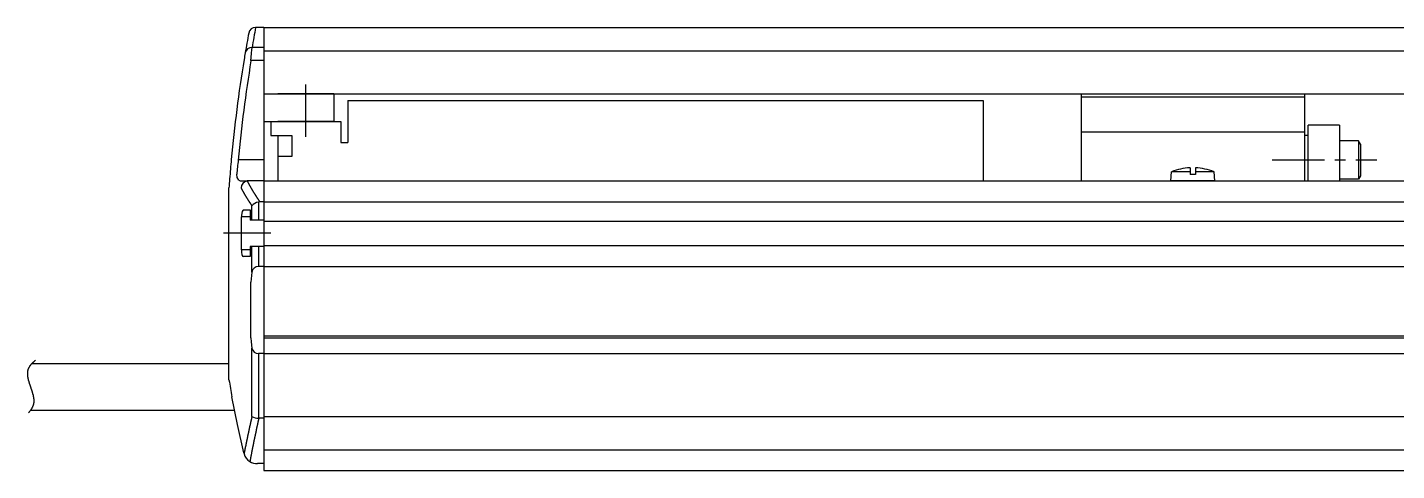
# Model space of a CAD drawing. Extents: x -241 to 403, y 128 to 503.
# Drawn here: x -101.4 to 94.6, y 287.3 to 350.8 of the extents above; entities that cross this region are included whole.
import ezdxf

# ---------------------------------------------------------------- set-up
doc = ezdxf.new("R2010")
doc.units = 0
doc.linetypes.add('CENTER', pattern=[12, 7.5, -1.5, 1.5, -1.5])
doc.linetypes.add('CONTINOUS', pattern=[0])
doc.layers.get('0').update_dxf_attribs({"linetype": 'CONTINUOUS'})
doc.layers.add('CENTER', color=1, linetype='CENTER')

# ---------------------------------------------------------------- blocks, each defined once
blk = doc.blocks.new('DTL0004')
at = {"color": 0, "linetype": 'CONTINUOUS'}
for p, q in [((-3.15, 0), (-3.04, 1.3)), ((3.15, 0), (-3.15, 0)), ((-0.4, 1.3), (-3.04, 1.3)), ((-0.4, 1.89), (-0.4, 0.9)), ((0.4, 0.9), (-0.4, 0.9)), ((0.4, 1.89), (0.4, 0.9)), ((3.04, 1.3), (0.4, 1.3)), ((3.15, 0), (3.04, 1.3))]:
    blk.add_line(p, q, dxfattribs=at)
for start, end in [(92.8723, 112.3565), (67.6435, 87.1277)]:
    blk.add_arc((0, -6.08), 7.98, start, end, dxfattribs=at)
at = {"color": 0}
blk.add_point((0, 0), dxfattribs=at)
blk.add_point((0, 0), dxfattribs=at)

msp = doc.modelspace()

# ---------------------------------------------------------------- linework, layer by layer
at = {"color": 7, "linetype": 'CONTINOUS'}
for p, q in [((-68.75, 350.76), (-68.74, 350.76)), ((-67.56, 350.76), (-68.74, 350.76)), ((-67.56, 350.76), (-67.56, 341.26)), ((-67.56, 350.76), (-67.56, 288.26)), ((-67.56, 350.76), (111.44, 350.76)), ((-67.56, 350.76), (-67.56, 341.26)), ((-67.56, 347.87), (-69.25, 347.87)), ((-67.56, 347.4), (111.44, 347.4)), ((-67.56, 345.99), (-69.41, 345.99)), ((-67.56, 341.26), (111.44, 341.26)), ((-57.56, 341.26), (-65.56, 341.26)), ((-57.56, 341.26), (-57.56, 337.26)), ((49.44, 341.26), (49.44, 328.76)), ((81.44, 341.26), (81.44, 328.76)), ((-55.56, 340.26), (35.44, 340.26)), ((-55.56, 340.26), (-55.56, 334.26)), ((35.44, 340.26), (35.44, 328.76)), ((49.44, 340.79), (81.44, 340.79)), ((-67.56, 337.26), (-56.56, 337.26)), ((-66.56, 337.26), (-66.56, 335.26)), ((-57.56, 337.26), (-65.56, 337.26)), ((-56.56, 337.26), (-56.56, 334.26)), ((-66.56, 335.26), (-63.56, 335.26)), ((-65.56, 335.26), (-65.56, 328.76)), ((-63.56, 335.26), (-63.56, 332.26)), ((49.44, 335.8), (81.44, 335.8)), ((81.94, 335.26), (81.44, 335.26)), ((81.94, 328.76), (81.94, 336.76)), ((86.44, 336.76), (81.94, 336.76)), ((86.44, 336.76), (86.44, 328.76)), ((-56.56, 334.26), (-55.56, 334.26)), ((89.15, 334.51), (86.44, 334.51)), ((89.44, 334.01), (89.15, 334.51)), ((89.15, 334.51), (89.15, 329.01)), ((89.44, 334.01), (89.44, 329.51)), ((-67.56, 331.76), (-71.23, 331.76)), ((-63.56, 332.26), (-65.56, 332.26)), ((89.44, 329.51), (89.15, 329.01)), ((-72.56, 300.26), (-72.56, 327.76)), ((-72.46, 329.08), (-72.46, 329.06)), ((-71.16, 328.85), (-70.95, 328.76)), ((-70.95, 328.76), (-69.8, 328.76)), ((-69.8, 328.76), (-69.95, 328.75)), ((-67.56, 328.76), (-69.8, 328.76)), ((-67.56, 328.76), (388.44, 328.76)), ((-67.56, 328.76), (-67.56, 287.26)), ((89.15, 329.01), (86.44, 329.01)), ((-68.14, 325.76), (-68.34, 325.74)), ((-68.34, 325.74), (-68.34, 323.16)), ((-67.56, 325.76), (-68.14, 325.76)), ((-67.56, 325.76), (388.44, 325.76)), ((-70.79, 318.91), (-70.79, 323.61)), ((-69.53, 323.61), (-70.79, 323.61)), ((-70.47, 324.61), (-69.53, 324.61)), ((-69.53, 324.61), (-69.53, 323.16)), ((-69.27, 323.16), (-69.27, 325.18)), ((-67.56, 323.16), (-69.53, 323.16)), ((-67.56, 323.01), (388.44, 323.01)), ((-69.53, 318.91), (-70.79, 318.91)), ((-69.53, 317.91), (-70.47, 317.91)), ((-67.56, 319.36), (-69.53, 319.36)), ((-69.53, 319.36), (-69.53, 317.91)), ((-69.27, 315.69), (-69.27, 319.36)), ((-68.34, 319.36), (-68.34, 316.49)), ((-67.56, 319.51), (388.44, 319.51)), ((-67.56, 316.49), (-68.34, 316.49)), ((-67.56, 316.49), (388.44, 316.49)), ((-69.41, 306.26), (-69.41, 314.26)), ((-67.56, 306.56), (388.44, 306.56)), ((-67.56, 306.26), (388.44, 306.26)), ((-69.27, 295.03), (-69.27, 304.82)), ((-68.34, 304.02), (-68.34, 294.76)), ((-67.56, 304.02), (-68.34, 304.02)), ((-67.56, 304.02), (388.44, 304.02)), ((-100.77, 302.61), (-72.59, 302.61)), ((-100.98, 295.91), (-71.78, 295.91)), ((-68.34, 294.76), (-68.29, 294.76)), ((-67.56, 294.76), (-68.29, 294.76)), ((-67.56, 295.03), (388.44, 295.03)), ((-67.56, 290.26), (388.44, 290.26)), ((-70.45, 289.79), (-70.41, 289.65)), ((-67.56, 288.26), (-68.5, 288.26)), ((-67.56, 287.26), (388.44, 287.26))]:
    msp.add_line(p, q, dxfattribs=at)
for points in [[(-69.41, 345.99), (-69.37, 346.42), (-69.32, 347.04), (-69.28, 347.54), (-69.25, 347.87)], [(-71.16, 328.85), (-71.37, 329.24), (-71.46, 329.71)], [(-70.47, 324.61), (-70.48, 324.61), (-70.59, 324.54), (-70.68, 324.37), (-70.74, 324.13), (-70.78, 323.83), (-70.79, 323.61)], [(-70.79, 318.91), (-70.79, 318.81), (-70.76, 318.49), (-70.7, 318.2), (-70.61, 318), (-70.5, 317.91), (-70.47, 317.91)], [(-69.27, 315.69), (-69.35, 315.2), (-69.41, 314.26)], [(-69.41, 306.26), (-69.39, 305.71), (-69.27, 304.82)], [(-70.45, 289.79), (-71.36, 293.88), (-72.14, 297.84)]]:
    msp.add_lwpolyline(points, dxfattribs=at)
for points in [[(-70.84, 327.76, 0), (-70.83, 327.74, 0), (-70.82, 327.72, 0), (-70.81, 327.7, 0), (-70.8, 327.68, 0), (-70.79, 327.66, 0), (-70.78, 327.63, 0), (-70.77, 327.62, 0), (-70.75, 327.59, 0), (-70.74, 327.57, 0), (-70.73, 327.55, 0), (-70.72, 327.53, 0), (-70.71, 327.51, 0), (-70.7, 327.49, 0), (-70.69, 327.47, 0), (-70.68, 327.45, 0), (-70.67, 327.43, 0), (-70.65, 327.41, 0), (-70.64, 327.39, 0), (-70.63, 327.37, 0), (-70.62, 327.35, 0), (-70.61, 327.33, 0), (-70.6, 327.31, 0), (-70.59, 327.29, 0), (-70.57, 327.27, 0), (-70.56, 327.25, 0), (-70.55, 327.23, 0), (-70.54, 327.21, 0), (-70.53, 327.19, 0), (-70.52, 327.17, 0), (-70.51, 327.15, 0), (-70.49, 327.13, 0), (-70.48, 327.11, 0), (-70.47, 327.09, 0), (-70.46, 327.07, 0), (-70.45, 327.05, 0), (-70.44, 327.03, 0), (-70.43, 327, 0), (-70.41, 326.99, 0), (-70.4, 326.96, 0), (-70.39, 326.94, 0), (-70.38, 326.92, 0), (-70.37, 326.9, 0), (-70.35, 326.88, 0), (-70.34, 326.86, 0), (-70.33, 326.84, 0), (-70.32, 326.82, 0), (-70.31, 326.8, 0), (-70.3, 326.78, 0), (-70.28, 326.76, 0), (-70.27, 326.74, 0), (-70.26, 326.72, 0), (-70.25, 326.7, 0), (-70.24, 326.68, 0), (-70.22, 326.66, 0), (-70.21, 326.64, 0), (-70.2, 326.62, 0), (-70.19, 326.6, 0), (-70.18, 326.58, 0), (-70.16, 326.56, 0), (-70.15, 326.54, 0), (-70.14, 326.52, 0), (-70.13, 326.5, 0), (-70.11, 326.48, 0), (-70.1, 326.46, 0), (-70.09, 326.44, 0), (-70.08, 326.42, 0), (-70.07, 326.4, 0), (-70.05, 326.38, 0), (-70.04, 326.36, 0), (-70.03, 326.34, 0), (-70.02, 326.32, 0), (-70, 326.3, 0), (-69.99, 326.28, 0), (-69.98, 326.26, 0), (-69.97, 326.24, 0), (-69.95, 326.22, 0), (-69.94, 326.2, 0), (-69.93, 326.18, 0), (-69.92, 326.16, 0), (-69.9, 326.14, 0), (-69.89, 326.12, 0), (-69.88, 326.1, 0), (-69.86, 326.08, 0), (-69.85, 326.06, 0), (-69.84, 326.04, 0), (-69.83, 326.02, 0), (-69.81, 326, 0), (-69.8, 325.98, 0), (-69.79, 325.96, 0), (-69.78, 325.94, 0), (-69.76, 325.92, 0), (-69.75, 325.9, 0), (-69.74, 325.88, 0), (-69.72, 325.86, 0), (-69.71, 325.84, 0), (-69.7, 325.82, 0), (-69.69, 325.8, 0), (-69.67, 325.78, 0), (-69.66, 325.76, 0), (-69.65, 325.74, 0), (-69.63, 325.72, 0), (-69.62, 325.7, 0), (-69.61, 325.68, 0), (-69.59, 325.66, 0), (-69.58, 325.64, 0), (-69.57, 325.62, 0), (-69.55, 325.6, 0), (-69.54, 325.58, 0), (-69.53, 325.56, 0), (-69.51, 325.54, 0), (-69.5, 325.52, 0), (-69.49, 325.5, 0), (-69.47, 325.48, 0), (-69.46, 325.46, 0), (-69.45, 325.44, 0), (-69.43, 325.42, 0), (-69.42, 325.4, 0), (-69.41, 325.38, 0), (-69.39, 325.36, 0), (-69.38, 325.34, 0), (-69.37, 325.32, 0), (-69.35, 325.3, 0), (-69.34, 325.28, 0), (-69.33, 325.26, 0), (-69.31, 325.24, 0), (-69.3, 325.22, 0), (-69.29, 325.2, 0), (-69.27, 325.18, 0)], [(-69.95, 328.75, 0), (-69.94, 328.72, 0), (-69.92, 328.7, 0), (-69.91, 328.68, 0), (-69.9, 328.65, 0), (-69.89, 328.63, 0), (-69.87, 328.61, 0), (-69.86, 328.58, 0), (-69.85, 328.56, 0), (-69.84, 328.53, 0), (-69.82, 328.51, 0), (-69.81, 328.49, 0), (-69.8, 328.46, 0), (-69.79, 328.44, 0), (-69.77, 328.42, 0), (-69.76, 328.39, 0), (-69.75, 328.37, 0), (-69.74, 328.35, 0), (-69.72, 328.32, 0), (-69.71, 328.3, 0), (-69.7, 328.27, 0), (-69.69, 328.25, 0), (-69.67, 328.23, 0), (-69.66, 328.2, 0), (-69.65, 328.18, 0), (-69.63, 328.16, 0), (-69.62, 328.13, 0), (-69.61, 328.11, 0), (-69.59, 328.08, 0), (-69.58, 328.06, 0), (-69.57, 328.04, 0), (-69.56, 328.01, 0), (-69.54, 327.99, 0), (-69.53, 327.97, 0), (-69.52, 327.94, 0), (-69.5, 327.92, 0), (-69.49, 327.9, 0), (-69.48, 327.87, 0), (-69.46, 327.85, 0), (-69.45, 327.83, 0), (-69.44, 327.8, 0), (-69.42, 327.78, 0), (-69.41, 327.76, 0), (-69.4, 327.73, 0), (-69.38, 327.71, 0), (-69.37, 327.69, 0), (-69.35, 327.66, 0), (-69.34, 327.64, 0), (-69.33, 327.62, 0), (-69.31, 327.59, 0), (-69.3, 327.57, 0), (-69.29, 327.54, 0), (-69.27, 327.52, 0), (-69.26, 327.5, 0), (-69.25, 327.47, 0), (-69.23, 327.45, 0), (-69.22, 327.43, 0), (-69.2, 327.4, 0), (-69.19, 327.38, 0), (-69.18, 327.36, 0), (-69.16, 327.33, 0), (-69.15, 327.31, 0), (-69.13, 327.29, 0), (-69.12, 327.26, 0), (-69.11, 327.24, 0), (-69.09, 327.22, 0), (-69.08, 327.19, 0), (-69.06, 327.17, 0), (-69.05, 327.15, 0), (-69.03, 327.12, 0), (-69.02, 327.1, 0), (-69.01, 327.08, 0), (-68.99, 327.05, 0), (-68.98, 327.03, 0), (-68.96, 327.01, 0), (-68.95, 326.98, 0), (-68.93, 326.96, 0), (-68.92, 326.94, 0), (-68.9, 326.91, 0), (-68.89, 326.89, 0), (-68.88, 326.87, 0), (-68.86, 326.84, 0), (-68.85, 326.82, 0), (-68.83, 326.8, 0), (-68.82, 326.77, 0), (-68.8, 326.75, 0), (-68.79, 326.73, 0), (-68.77, 326.7, 0), (-68.76, 326.68, 0), (-68.74, 326.66, 0), (-68.73, 326.63, 0), (-68.71, 326.61, 0), (-68.7, 326.59, 0), (-68.68, 326.56, 0), (-68.67, 326.54, 0), (-68.65, 326.52, 0), (-68.64, 326.5, 0), (-68.62, 326.47, 0), (-68.61, 326.45, 0), (-68.59, 326.43, 0), (-68.58, 326.4, 0), (-68.56, 326.38, 0), (-68.55, 326.36, 0), (-68.53, 326.33, 0), (-68.52, 326.31, 0), (-68.5, 326.29, 0), (-68.49, 326.26, 0), (-68.47, 326.24, 0), (-68.46, 326.22, 0), (-68.44, 326.19, 0), (-68.42, 326.17, 0), (-68.41, 326.15, 0), (-68.39, 326.13, 0), (-68.38, 326.1, 0), (-68.36, 326.08, 0), (-68.35, 326.06, 0), (-68.33, 326.03, 0), (-68.32, 326.01, 0), (-68.3, 325.99, 0), (-68.28, 325.96, 0), (-68.27, 325.94, 0), (-68.25, 325.92, 0), (-68.24, 325.89, 0), (-68.22, 325.87, 0), (-68.21, 325.85, 0), (-68.19, 325.83, 0), (-68.17, 325.8, 0), (-68.16, 325.78, 0), (-68.14, 325.76, 0)], [(-69.27, 295.02, 0), (-69.28, 294.98, 0), (-69.29, 294.94, 0), (-69.3, 294.9, 0), (-69.31, 294.86, 0), (-69.32, 294.82, 0), (-69.33, 294.78, 0), (-69.34, 294.73, 0), (-69.35, 294.69, 0), (-69.36, 294.65, 0), (-69.37, 294.61, 0), (-69.38, 294.57, 0), (-69.39, 294.53, 0), (-69.39, 294.48, 0), (-69.4, 294.44, 0), (-69.41, 294.4, 0), (-69.42, 294.36, 0), (-69.43, 294.32, 0), (-69.44, 294.28, 0), (-69.45, 294.23, 0), (-69.46, 294.19, 0), (-69.47, 294.15, 0), (-69.48, 294.11, 0), (-69.49, 294.07, 0), (-69.5, 294.03, 0), (-69.51, 293.98, 0), (-69.52, 293.94, 0), (-69.53, 293.9, 0), (-69.53, 293.86, 0), (-69.54, 293.82, 0), (-69.55, 293.77, 0), (-69.56, 293.73, 0), (-69.57, 293.69, 0), (-69.58, 293.65, 0), (-69.59, 293.61, 0), (-69.6, 293.57, 0), (-69.61, 293.52, 0), (-69.62, 293.48, 0), (-69.63, 293.44, 0), (-69.64, 293.4, 0), (-69.65, 293.36, 0), (-69.65, 293.31, 0), (-69.66, 293.27, 0), (-69.67, 293.23, 0), (-69.68, 293.19, 0), (-69.69, 293.15, 0), (-69.7, 293.11, 0), (-69.71, 293.06, 0), (-69.72, 293.02, 0), (-69.73, 292.98, 0), (-69.74, 292.94, 0), (-69.74, 292.9, 0), (-69.75, 292.85, 0), (-69.76, 292.81, 0), (-69.77, 292.77, 0), (-69.78, 292.73, 0), (-69.79, 292.69, 0), (-69.8, 292.64, 0), (-69.81, 292.6, 0), (-69.82, 292.56, 0), (-69.83, 292.52, 0), (-69.83, 292.48, 0), (-69.84, 292.43, 0), (-69.85, 292.39, 0), (-69.86, 292.35, 0), (-69.87, 292.31, 0), (-69.88, 292.27, 0), (-69.89, 292.22, 0), (-69.9, 292.18, 0), (-69.91, 292.14, 0), (-69.91, 292.1, 0), (-69.92, 292.06, 0), (-69.93, 292.01, 0), (-69.94, 291.97, 0), (-69.95, 291.93, 0), (-69.96, 291.89, 0), (-69.97, 291.85, 0), (-69.98, 291.8, 0), (-69.98, 291.76, 0), (-69.99, 291.72, 0), (-70, 291.68, 0), (-70.01, 291.63, 0), (-70.02, 291.59, 0), (-70.03, 291.55, 0), (-70.04, 291.51, 0), (-70.04, 291.47, 0), (-70.05, 291.42, 0), (-70.06, 291.38, 0), (-70.07, 291.34, 0), (-70.08, 291.3, 0), (-70.09, 291.26, 0), (-70.1, 291.21, 0), (-70.1, 291.17, 0), (-70.11, 291.13, 0), (-70.12, 291.09, 0), (-70.13, 291.05, 0), (-70.14, 291, 0), (-70.15, 290.96, 0), (-70.16, 290.92, 0), (-70.16, 290.88, 0), (-70.17, 290.83, 0), (-70.18, 290.79, 0), (-70.19, 290.75, 0), (-70.2, 290.71, 0), (-70.21, 290.66, 0), (-70.22, 290.62, 0), (-70.22, 290.58, 0), (-70.23, 290.54, 0), (-70.24, 290.5, 0), (-70.25, 290.45, 0), (-70.26, 290.41, 0), (-70.27, 290.37, 0), (-70.27, 290.33, 0), (-70.28, 290.28, 0), (-70.29, 290.24, 0), (-70.3, 290.2, 0), (-70.31, 290.16, 0), (-70.32, 290.11, 0), (-70.32, 290.07, 0), (-70.33, 290.03, 0), (-70.34, 289.99, 0), (-70.35, 289.94, 0), (-70.36, 289.9, 0), (-70.37, 289.86, 0), (-70.37, 289.82, 0), (-70.38, 289.77, 0), (-70.39, 289.73, 0), (-70.4, 289.69, 0), (-70.41, 289.65, 0)], [(-68.29, 294.76, 0), (-68.3, 294.71, 0), (-68.31, 294.66, 0), (-68.32, 294.61, 0), (-68.33, 294.57, 0), (-68.34, 294.52, 0), (-68.35, 294.47, 0), (-68.36, 294.42, 0), (-68.37, 294.38, 0), (-68.38, 294.33, 0), (-68.4, 294.28, 0), (-68.41, 294.23, 0), (-68.42, 294.18, 0), (-68.43, 294.13, 0), (-68.44, 294.09, 0), (-68.45, 294.04, 0), (-68.46, 293.99, 0), (-68.47, 293.94, 0), (-68.48, 293.89, 0), (-68.49, 293.85, 0), (-68.5, 293.8, 0), (-68.51, 293.75, 0), (-68.52, 293.7, 0), (-68.53, 293.65, 0), (-68.54, 293.61, 0), (-68.56, 293.56, 0), (-68.57, 293.51, 0), (-68.58, 293.46, 0), (-68.59, 293.42, 0), (-68.6, 293.37, 0), (-68.61, 293.32, 0), (-68.62, 293.27, 0), (-68.63, 293.22, 0), (-68.64, 293.18, 0), (-68.65, 293.13, 0), (-68.66, 293.08, 0), (-68.67, 293.03, 0), (-68.68, 292.98, 0), (-68.69, 292.93, 0), (-68.7, 292.89, 0), (-68.71, 292.84, 0), (-68.72, 292.79, 0), (-68.73, 292.74, 0), (-68.74, 292.69, 0), (-68.75, 292.64, 0), (-68.76, 292.6, 0), (-68.77, 292.55, 0), (-68.78, 292.5, 0), (-68.79, 292.45, 0), (-68.8, 292.4, 0), (-68.81, 292.36, 0), (-68.82, 292.31, 0), (-68.83, 292.26, 0), (-68.84, 292.21, 0), (-68.85, 292.16, 0), (-68.87, 292.11, 0), (-68.88, 292.06, 0), (-68.89, 292.02, 0), (-68.9, 291.97, 0), (-68.91, 291.92, 0), (-68.92, 291.87, 0), (-68.93, 291.82, 0), (-68.94, 291.77, 0), (-68.95, 291.73, 0), (-68.96, 291.68, 0), (-68.97, 291.63, 0), (-68.98, 291.58, 0), (-68.99, 291.53, 0), (-69, 291.49, 0), (-69.01, 291.44, 0), (-69.02, 291.39, 0), (-69.03, 291.34, 0), (-69.03, 291.29, 0), (-69.04, 291.24, 0), (-69.05, 291.19, 0), (-69.06, 291.15, 0), (-69.07, 291.1, 0), (-69.08, 291.05, 0), (-69.09, 291, 0), (-69.1, 290.95, 0), (-69.11, 290.9, 0), (-69.12, 290.86, 0), (-69.13, 290.81, 0), (-69.14, 290.76, 0), (-69.15, 290.71, 0), (-69.16, 290.66, 0), (-69.17, 290.61, 0), (-69.18, 290.56, 0), (-69.19, 290.51, 0), (-69.2, 290.47, 0), (-69.21, 290.42, 0), (-69.22, 290.37, 0), (-69.23, 290.32, 0), (-69.24, 290.27, 0), (-69.25, 290.22, 0), (-69.26, 290.17, 0), (-69.27, 290.13, 0), (-69.28, 290.08, 0), (-69.29, 290.03, 0), (-69.3, 289.98, 0), (-69.31, 289.93, 0), (-69.32, 289.88, 0), (-69.32, 289.83, 0), (-69.33, 289.79, 0), (-69.34, 289.74, 0), (-69.35, 289.69, 0), (-69.36, 289.64, 0), (-69.37, 289.59, 0), (-69.38, 289.54, 0), (-69.39, 289.49, 0), (-69.4, 289.44, 0), (-69.41, 289.39, 0), (-69.42, 289.35, 0), (-69.43, 289.3, 0), (-69.44, 289.25, 0), (-69.45, 289.2, 0), (-69.46, 289.15, 0), (-69.46, 289.1, 0), (-69.47, 289.05, 0), (-69.48, 289, 0), (-69.49, 288.95, 0), (-69.5, 288.91, 0), (-69.51, 288.86, 0), (-69.52, 288.81, 0), (-69.53, 288.76, 0), (-69.54, 288.71, 0), (-69.55, 288.66, 0), (-69.56, 288.61, 0), (-69.57, 288.56, 0)]]:
    msp.add_polyline3d(points, dxfattribs=at)
at = {"color": 7}
msp.add_polyline3d([(-100.24, 303.09, 0), (-100.27, 303.06, 0), (-100.31, 303.04, 0), (-100.34, 303.01, 0), (-100.37, 302.98, 0), (-100.4, 302.95, 0), (-100.44, 302.92, 0), (-100.47, 302.89, 0), (-100.5, 302.86, 0), (-100.54, 302.83, 0), (-100.57, 302.81, 0), (-100.6, 302.77, 0), (-100.63, 302.74, 0), (-100.67, 302.71, 0), (-100.7, 302.68, 0), (-100.73, 302.65, 0), (-100.76, 302.62, 0), (-100.79, 302.59, 0), (-100.82, 302.56, 0), (-100.85, 302.52, 0), (-100.88, 302.49, 0), (-100.91, 302.46, 0), (-100.94, 302.43, 0), (-100.97, 302.39, 0), (-100.99, 302.36, 0), (-101.02, 302.33, 0), (-101.05, 302.29, 0), (-101.07, 302.26, 0), (-101.1, 302.22, 0), (-101.12, 302.19, 0), (-101.14, 302.15, 0), (-101.16, 302.12, 0), (-101.19, 302.08, 0), (-101.21, 302.05, 0), (-101.23, 302.01, 0), (-101.24, 301.98, 0), (-101.26, 301.94, 0), (-101.28, 301.9, 0), (-101.29, 301.87, 0), (-101.31, 301.83, 0), (-101.32, 301.79, 0), (-101.34, 301.75, 0), (-101.35, 301.72, 0), (-101.36, 301.68, 0), (-101.37, 301.64, 0), (-101.38, 301.6, 0), (-101.39, 301.56, 0), (-101.39, 301.52, 0), (-101.4, 301.49, 0), (-101.41, 301.45, 0), (-101.41, 301.41, 0), (-101.42, 301.37, 0), (-101.42, 301.33, 0), (-101.42, 301.29, 0), (-101.42, 301.25, 0), (-101.43, 301.21, 0), (-101.43, 301.17, 0), (-101.43, 301.13, 0), (-101.42, 301.09, 0), (-101.42, 301.05, 0), (-101.42, 301, 0), (-101.42, 300.96, 0), (-101.42, 300.92, 0), (-101.41, 300.88, 0), (-101.41, 300.84, 0), (-101.4, 300.8, 0), (-101.4, 300.75, 0), (-101.39, 300.71, 0), (-101.38, 300.67, 0), (-101.38, 300.63, 0), (-101.37, 300.58, 0), (-101.36, 300.54, 0), (-101.35, 300.5, 0), (-101.34, 300.45, 0), (-101.33, 300.41, 0), (-101.32, 300.37, 0), (-101.31, 300.32, 0), (-101.3, 300.28, 0), (-101.29, 300.24, 0), (-101.28, 300.19, 0), (-101.27, 300.15, 0), (-101.25, 300.11, 0), (-101.24, 300.06, 0), (-101.23, 300.02, 0), (-101.22, 299.98, 0), (-101.2, 299.93, 0), (-101.19, 299.89, 0), (-101.18, 299.84, 0), (-101.16, 299.8, 0), (-101.15, 299.75, 0), (-101.13, 299.71, 0), (-101.12, 299.67, 0), (-101.1, 299.62, 0), (-101.09, 299.58, 0), (-101.07, 299.53, 0), (-101.06, 299.49, 0), (-101.04, 299.44, 0), (-101.03, 299.4, 0), (-101.01, 299.35, 0), (-101, 299.31, 0), (-100.98, 299.26, 0), (-100.97, 299.22, 0), (-100.95, 299.17, 0), (-100.94, 299.13, 0), (-100.92, 299.08, 0), (-100.91, 299.04, 0), (-100.89, 298.99, 0), (-100.88, 298.95, 0), (-100.86, 298.9, 0), (-100.85, 298.86, 0), (-100.83, 298.81, 0), (-100.82, 298.77, 0), (-100.8, 298.73, 0), (-100.79, 298.68, 0), (-100.77, 298.63, 0), (-100.76, 298.59, 0), (-100.75, 298.55, 0), (-100.73, 298.5, 0), (-100.72, 298.46, 0), (-100.71, 298.41, 0), (-100.69, 298.37, 0), (-100.68, 298.32, 0), (-100.67, 298.28, 0), (-100.66, 298.23, 0), (-100.64, 298.19, 0), (-100.63, 298.15, 0), (-100.62, 298.1, 0), (-100.61, 298.06, 0), (-100.6, 298.01, 0), (-100.59, 297.97, 0), (-100.58, 297.93, 0), (-100.58, 297.88, 0), (-100.57, 297.84, 0), (-100.56, 297.8, 0), (-100.55, 297.75, 0), (-100.55, 297.71, 0), (-100.54, 297.67, 0), (-100.53, 297.62, 0), (-100.53, 297.58, 0), (-100.52, 297.54, 0), (-100.52, 297.49, 0), (-100.52, 297.45, 0), (-100.51, 297.41, 0), (-100.51, 297.37, 0), (-100.51, 297.32, 0), (-100.51, 297.28, 0), (-100.51, 297.24, 0), (-100.51, 297.2, 0), (-100.51, 297.16, 0), (-100.51, 297.11, 0), (-100.52, 297.07, 0), (-100.52, 297.03, 0), (-100.52, 296.99, 0), (-100.53, 296.95, 0), (-100.54, 296.91, 0), (-100.54, 296.87, 0), (-100.55, 296.83, 0), (-100.56, 296.79, 0), (-100.57, 296.75, 0), (-100.58, 296.71, 0), (-100.59, 296.67, 0), (-100.6, 296.63, 0), (-100.61, 296.59, 0), (-100.63, 296.55, 0), (-100.64, 296.51, 0), (-100.66, 296.47, 0), (-100.67, 296.43, 0), (-100.69, 296.4, 0), (-100.71, 296.36, 0), (-100.73, 296.32, 0), (-100.75, 296.28, 0), (-100.77, 296.25, 0), (-100.79, 296.21, 0), (-100.81, 296.17, 0), (-100.83, 296.13, 0), (-100.86, 296.1, 0), (-100.88, 296.06, 0), (-100.9, 296.02, 0), (-100.93, 295.99, 0), (-100.95, 295.95, 0), (-100.98, 295.92, 0), (-101, 295.88, 0), (-101.03, 295.85, 0), (-101.05, 295.81, 0), (-101.08, 295.77, 0), (-101.1, 295.74, 0), (-101.13, 295.71, 0), (-101.16, 295.67, 0), (-101.18, 295.64, 0), (-101.21, 295.6, 0), (-101.24, 295.57, 0), (-101.26, 295.54, 0)], dxfattribs=at)
at = {"color": 7, "linetype": 'CONTINOUS'}
for centre, radius, start, end in [((126.94, 313.62), 200, 169.5385, 170.3653), ((-68.75, 349.76), 1, 90, 169.5385), ((126.94, 314.56), 199, 169.5209, 170.3653), ((126.94, 313.62), 200, 170.3653, 170.6396), ((-69.3, 346.91), 0.959, 87.296, 168.8526), ((126.94, 313.62), 200, 170.6396, 174.7718), ((126.94, 313.62), 199, 170.6396, 174.7718), ((126.94, 313.62), 200, 174.7718, 175.5727), ((40.79, 318.09), 112.85, 173.0438, 174.0881), ((126.94, 313.62), 200, 175.5727, 175.9477), ((-69.76, 327.68), 1.08, 99.918, 175.9292), ((-68.13, 324.33), 1.42, 98.4757, 143.2161), ((-68.36, 315.57), 0.923, 89.0012, 172.5415), ((-68.36, 304.94), 0.92, 187.2921, 271.1652), ((75.44, 324.67), 150, 189.3668, 190.305), ((-68.34, 296.54), 1.78, 238.2867, 269.9173), ((-68.5, 290.26), 2, 197.7448, 237.8532), ((-68.5, 290.26), 2, 237.8532, 270)]:
    msp.add_arc(centre, radius, start, end, dxfattribs=at)
at = {"layer": 'CENTER', "color": 1, "linetype": 'CENTER'}
for p, q in [((-61.56, 335.06), (-61.56, 343.44)), ((76.78, 331.76), (91.8, 331.76)), ((-66.55, 321.26), (-73.33, 321.26))]:
    msp.add_line(p, q, dxfattribs=at)

# ---------------------------------------------------------------- block references
at = {"color": 7, "zscale": 2}
msp.add_blockref('DTL0004', (65.44, 328.76), dxfattribs=at)

doc.saveas('drawing.dxf')
